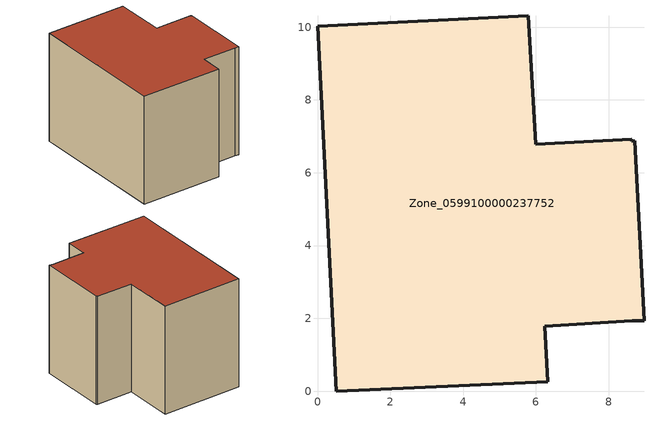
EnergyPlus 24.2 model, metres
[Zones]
Zone_0599100000237752
 floor ground (C_G): 8.71,6.87 8.97,1.94 8.65,1.93 6.24,1.79 6.32,0.26 0.51,0 0,10.02 5.79,10.31 5.99,6.79 8.64,6.93 8.64,6.87 z0
 wall outside (C_F): 0.51,0 6.32,0.26 6.24,1.79 8.65,1.93 8.97,1.94 8.71,6.87 8.64,6.87 8.64,6.93 5.99,6.79 5.79,10.31 0,10.02 0.51,0 z0:7.83
 roof outside (C_R): 8.97,1.94 8.71,6.87 8.64,6.87 8.64,6.93 5.99,6.79 5.79,10.31 0,10.02 0.51,0 6.32,0.26 6.24,1.79 8.65,1.93 z7.83
[BUILDING]
Pand.0599100000237752: North Axis=0; Terrain=City; Loads Convergence Tolerance Value=0.04; Temperature Convergence Tolerance Value=0.4; Solar Distribution=FullExterior; Maximum Number of Warmup Days=25; Minimum Number of Warmup Days=1
[Site:Location]
Rotterdam.The.Hague.AP_ZH_NLD Design_Conditions: Latitude=51.96; Longitude=4.45; Time Zone=1; Elevation=-4.5
[SITE:GROUNDTEMPERATURE:BUILDINGSURFACE]
18, 18, 18, 18, 18, 18, 18, 18, 18, 18, 18, 18
[MATERIAL] Thermal Absorptance=0.9; Solar Absorptance=0.7; Visible Absorptance=0.7
Name | Roughness | Thickness | Conductivity | Density | Specific Heat
G.D.1965 | MediumSmooth | 0.15 | 1 | 540 | 1210
F.D.1965 | Rough | 0.3 | 0.857143 | 1920 | 840
R.D.1965 | MediumRough | 0.2 | 0.08 | 1500 | 1000
[CONSTRUCTION]
C_G: G.D.1965
C_F: F.D.1965
C_R: R.D.1965
[ZONE]
Zone_0599100000237752: Type=1; Multiplier=1; Ceiling Height=Autocalculate; Volume=Autocalculate; Floor Area=autocalculate; Part of Total Floor Area=Yes
[ZONEINFILTRATION:DESIGNFLOWRATE]
Infil_Zone_0599100000237752: Zone or ZoneList or Space or SpaceList=Zone_0599100000237752; Schedule=AlwaysOn; Design Flow Rate Calculation Method=Flow/Area; Flow Rate per Floor Area=0.0042; Constant Term Coefficient=1; Temperature Term Coefficient=0; Velocity Term Coefficient=0; Velocity Squared Term Coefficient=0
[HVACTEMPLATE:ZONE:IDEALLOADSAIRSYSTEM]
Zone_0599100000237752: Maximum Heating Supply Air Temperature=50; Minimum Cooling Supply Air Temperature=13; Maximum Heating Supply Air Humidity Ratio=0.0156; Minimum Cooling Supply Air Humidity Ratio=0.0077; Heating Limit=NoLimit; Cooling Limit=NoLimit; Dehumidification Control Type=ConstantSensibleHeatRatio; Cooling Sensible Heat Ratio=0.7; Dehumidification Setpoint=60; Humidification Control Type=None; Humidification Setpoint=30; Outdoor Air Method=None; Outdoor Air Flow Rate per Person=0.00944; Outdoor Air Flow Rate per Zone Floor Area=0; Outdoor Air Flow Rate per Zone=0; Demand Controlled Ventilation Type=None; Outdoor Air Economizer Type=NoEconomizer; Heat Recovery Type=None; Sensible Heat Recovery Effectiveness=0.7; Latent Heat Recovery Effectiveness=0.65
[ZONECONTROL:THERMOSTAT]
ThermostatControl_Zone_0599100000237752: Zone or ZoneList=Zone_0599100000237752; Control Type Schedule=DualSetpointControlType; Control 1=Thermostat_Zone_0599100000237752; Temperature Difference Between Cutout And Setpoint=0
[THERMOSTATSETPOINT:DUALSETPOINT]
Thermostat_Zone_0599100000237752: Heating Setpoint Temperature Schedule=HeatingSetpoint_Zone_0599100000237752; Cooling Setpoint Temperature Schedule=CoolingSetpoint_Zone_0599100000237752
[SCHEDULE:COMPACT]
HeatingSetpoint_Zone_0599100000237752: Through: 12/31, For: AllDays, Until: 24:00, 21
CoolingSetpoint_Zone_0599100000237752: Through: 12/31, For: AllDays, Until: 24:00, 24
DualSetpointControlType: Through: 12/31, For: AllDays, Until: 24:00, 4
AlwaysOn: Through: 12/31, For: AllDays, Until: 24:00, 1
